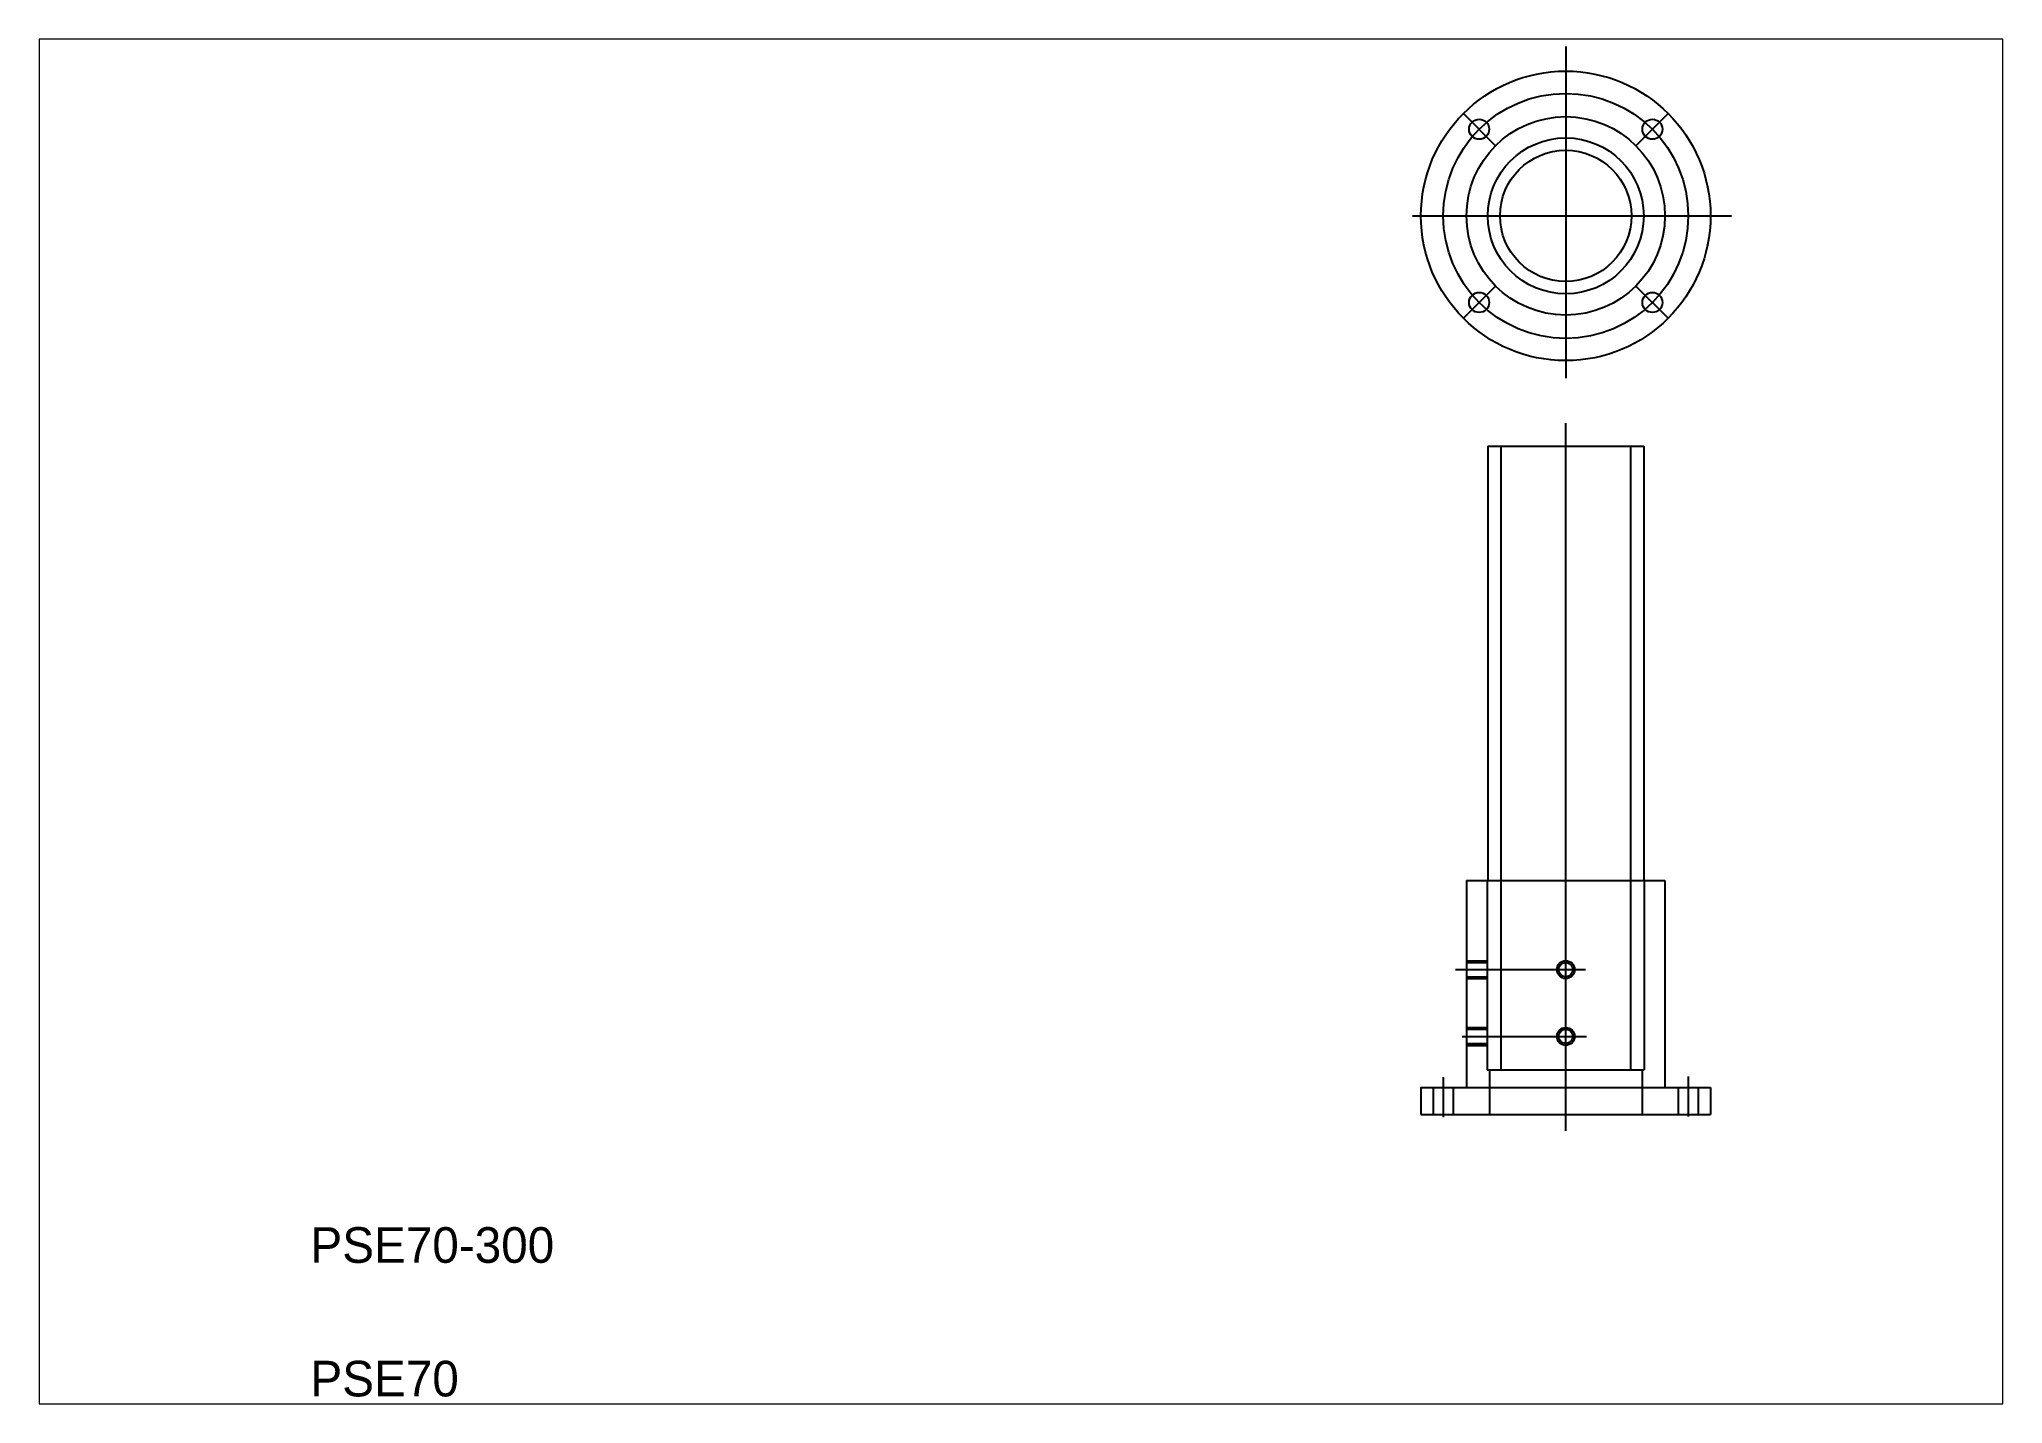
# Paper-space layout 'レイアウト1' of a CAD drawing. Extents: x 1.12 to 10.1, y 0.78 to 7.02.
# The model-space entities are those that its viewports show. They can reach past a viewport. Long polylines and large blocks are cut down to what shows.
import ezdxf

# ---------------------------------------------------------------- set-up
doc = ezdxf.new("R2010")
doc.units = 0
doc.header["$LTSCALE"] = 0.25
doc.header["$MEASUREMENT"] = 0
doc.linetypes.add('CENTER', pattern=[2, 1.25, -0.25, 0.25, -0.25])
doc.linetypes.add('DASHED', pattern=[0.75, 0.5, -0.25])
doc.layers.get('0').update_dxf_attribs({"linetype": 'CONTINUOUS'})
doc.layers.add('CENTER', color=1, linetype='CENTER')

msp = doc.modelspace()

# ---------------------------------------------------------------- linework, layer by layer
for p, q in [((568.53, 466.65), (638.53, 466.65)), ((558.98, 271.65), (648.08, 271.65)), ((638.78, 250.4), (638.78, 250.4)), ((638.78, 229.15), (638.78, 229.15)), ((538.53, 178.65), (668.53, 178.65)), ((538.53, 166.65), (668.53, 166.65))]:
    msp.add_line(p, q)
at = {"color": 7, "linetype": 'Continuous'}
for p, q in [((568.53, 466.65), (568.53, 271.65)), ((638.53, 466.65), (638.53, 271.65)), ((558.98, 271.65), (558.98, 178.65)), ((648.08, 271.65), (648.08, 178.65)), ((538.53, 178.65), (538.53, 166.65)), ((668.53, 178.65), (668.53, 166.65))]:
    msp.add_line(p, q, dxfattribs=at)
at = {"color": 3, "linetype": 'DASHED'}
for p, q in [((574.53, 186.65), (574.53, 466.65)), ((632.53, 466.65), (632.53, 186.65)), ((568.28, 271.65), (568.28, 186.65)), ((638.78, 271.65), (638.78, 186.65)), ((558.98, 235.65), (568.28, 235.65)), ((558.98, 234.85), (568.28, 234.85)), ((558.98, 228.45), (568.28, 228.45)), ((558.98, 227.65), (568.28, 227.65)), ((558.98, 205.65), (568.28, 205.65)), ((558.98, 204.85), (568.28, 204.85)), ((558.98, 198.45), (568.28, 198.45)), ((558.98, 197.65), (568.28, 197.65)), ((568.28, 186.65), (638.78, 186.65)), ((569.28, 186.65), (569.28, 166.65)), ((637.78, 186.65), (637.78, 166.65)), ((544.03, 178.65), (544.03, 166.65)), ((553.03, 178.65), (553.03, 166.65)), ((654.03, 178.65), (654.03, 166.65)), ((663.03, 178.65), (663.03, 166.65))]:
    msp.add_line(p, q, dxfattribs=at)
for centre, radius in [((603.53, 570.1), 65), ((603.53, 570.1), 44.55), ((564.64, 608.99), 4.5), ((642.43, 608.99), 4.5), ((603.53, 570.1), 35), ((603.53, 570.1), 29.5), ((564.64, 531.21), 4.5), ((642.43, 531.21), 4.5), ((603.53, 231.65), 3.2), ((603.53, 201.65), 3.2)]:
    msp.add_circle(centre, radius)
at = {"color": 3}
for centre in [(603.53, 231.65), (603.53, 201.65)]:
    msp.add_circle(centre, 4, dxfattribs=at)
at = {"layer": 'CENTER', "color": 1, "linetype": 'CENTER'}
for p, q in [((603.53, 646.1), (603.53, 497.25)), ((557.57, 616.06), (572.03, 601.6)), ((649.5, 616.06), (635.04, 601.6)), ((534.8, 570.1), (677.94, 570.1)), ((603.53, 566.1), (603.53, 562.1)), ((607.53, 570.1), (611.53, 570.1)), ((572.03, 538.6), (557.57, 524.14)), ((635.04, 538.6), (649.5, 524.14)), ((568.53, 535.1), (567.83, 534.39)), ((603.53, 159.3), (603.53, 477.09)), ((554.02, 231.65), (612.39, 231.65)), ((557.01, 201.65), (612.84, 201.65)), ((548.53, 183.43), (548.53, 165.47)), ((658.53, 183.66), (658.53, 165.7))]:
    msp.add_line(p, q, dxfattribs=at)
msp.add_circle((603.53, 570.1), 55, dxfattribs=at)

# ---------------------------------------------------------------- texts
for s, p in [('PSE70-300', (40, 100)), ('PSE70', (40, 40))]:
    msp.add_text(s, height=16).set_placement(p)

psp = doc.layouts.new('レイアウト1')

# ---------------------------------------------------------------- viewports
at = {"layer": '0'}
psp.add_viewport(center=(5.6137, 3.9021), size=(8.982, 6.243333), view_center_point=(358.9777, 343.0637), view_height=612.681522, dxfattribs=at)

doc.saveas('drawing.dxf')
